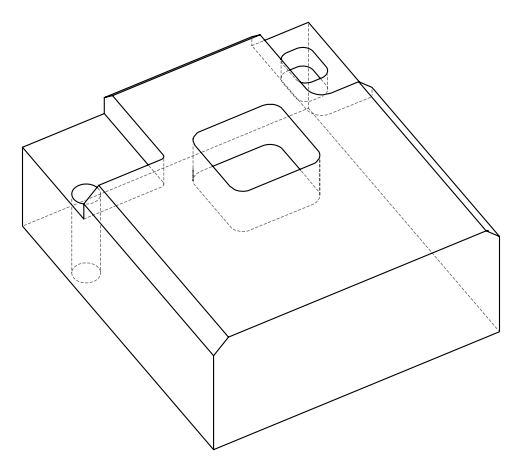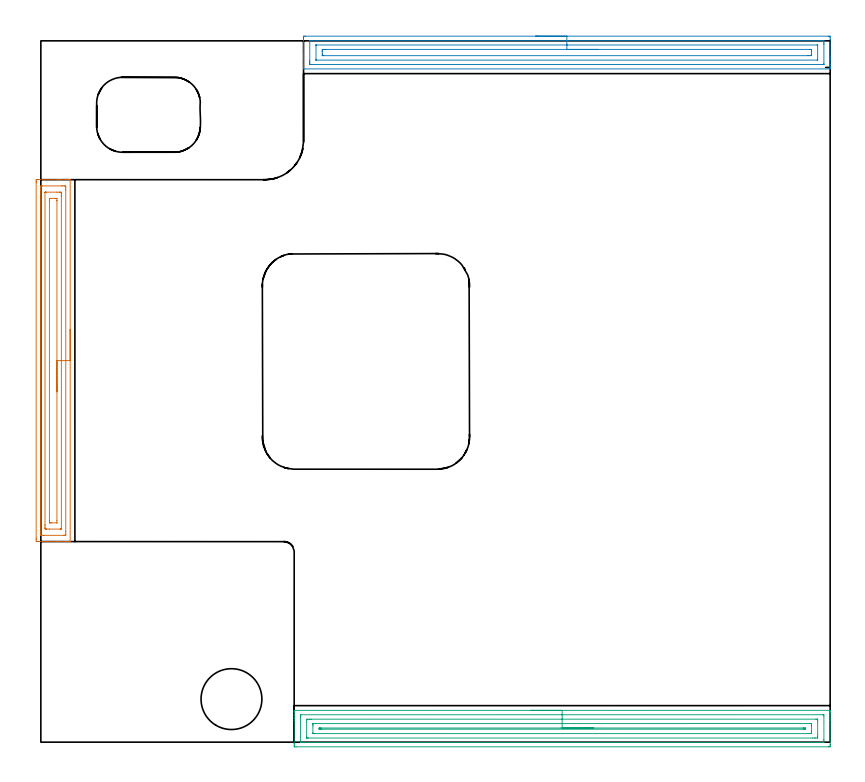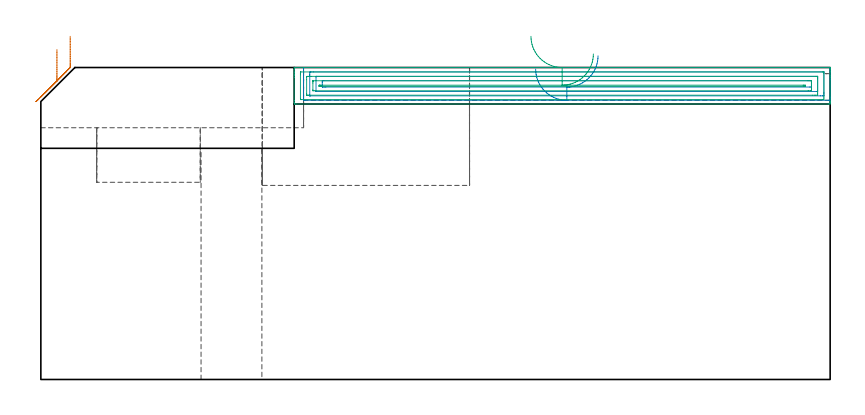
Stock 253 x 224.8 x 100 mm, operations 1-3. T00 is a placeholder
(PLAN: 8 operations, 4 tool changes, 83.3 min)
(1 AREA_MILL | FG_CHAMFER_SURFACE | UGT0205_001 | 3.97 min | 7630 mm3)
(2 AREA_MILL_1 | FG_CHAMFER_SURFACE_1 | UGT0205_001 | 5.64 min | 9641 mm3)
(3 AREA_MILL_2 | FG_CHAMFER_SURFACE_2 | UGT0205_001 | 7.05 min | 12199 mm3)
(4 MILL_CORNER_NOTCH_RECTANGULAR | CORNER_NOTCH_RECTANGULAR | NXT0201_008 | Follow Part, ap 1.5, ae 75% | 53.85 min | 134364 mm3)
(5 MILL_CORNER_NOTCH_RECTANGULAR_1 | CORNER_NOTCH_RECTANGULAR_1 | UGT0201_094 | Follow Part, ap 5, ae 75% | 2.78 min | 70978 mm3)
(6 MILL_RECTANGULAR_POCKET | POCKET_RECTANGULAR_STRAIGHT | NXT0201_012 | Follow Part, ap 4, ae 75% | 8.64 min | 170027 mm3)
(7 MILL_RECTANGULAR_POCKET_1 | POCKET_RECTANGULAR_STRAIGHT_1 | NXT0201_012 | Follow Part, ap 4, ae 75% | 1.04 min | 12920 mm3)
(8 INDEXABLE_INSERT_DRILL_THROUGH_HOLE_FROM_SOLID | STEP1HOLE | NXT0302_010 | 0.32 min | 22083 mm3)
(TOOL UGT0205_001 | Chamfer Mill 20 x 3 x 45 deg. | D20 FL50 Z2)
(TOOL NXT0201_008 | ENDMILL 6mm [2P460-0600-NA 1630] | D6 FL26 Z6)
(TOOL UGT0201_094 | End mill 20 mm | D20 FL38 Z4)
(TOOL NXT0201_012 | ENDMILL 16mm [2P460-1600-NA 1630] | D16 FL38 Z6)
(TOOL NXT0302_010 | Index. Insert Drill 19.5mm [880-D1950L25-05] | D19.5 PA176 FL98 Z2)
(OP 1 AREA_MILL)
G17 G21 G94 G90
T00 M6
G54
G17 G0 G90 X9.4 Y132.3 S1061 M3
G43 Z110. H0
G94 G1 Y132.262 Z109.128 F250.
Y132.148 Z108.263
Y131.959 Z107.412
Y131.697 Z106.58
Y131.363 Z105.774
Y130.96 Z105.
Y130.492 Z104.264
Y129.96 Z103.572
Y129.371 Z102.929
Y128.728 Z102.339
Y128.036 Z101.808
Y127.3 Z101.34
Y126.526 Z100.937
Y125.72 Z100.603
Y124.888 Z100.341
Y124.037 Z100.152
Y123.172 Z100.038
Y122.3 Z100.
Y64.43
X9.397 Y64.31 Z99.988
X9.368 Y64.307 Z99.96
X9.073 Y64.3 Z99.671
X8.472 Z99.07
X7.951 Z98.546
X5.913 Z96.51
X5.284 Z95.878
X-0.94 Y64.301 Z89.656
X-1.178 Y64.302 Z89.419
X-1.491 Y64.307 Z89.105
X-1.493 Y64.322 Z89.104
X-1.499 Y64.875 Z89.101
X-1.5 Y65.436 Z89.1
Y179.395
X-1.499 Y179.725 Z89.101
X-1.493 Y180.278 Z89.104
X-1.491 Y180.293 Z89.105
X-0.94 Y180.3 Z89.656
X5.284 Z95.878
X5.913 Z96.51
X6.173 Z96.77
X7.951 Z98.546
X8.472 Z99.07
X8.84 Z99.439
X9.073 Z99.672
X9.368 Y180.293 Z99.96
X9.397 Y180.29 Z99.988
X9.4 Y180.17 Z100.
Y122.3
X7.986 Z98.586
Y67.546
X7.984 Y66.656 Z98.584
X7.983 Y66.624 Z98.583
X7.951 Y66.31 Z98.551
X7.416 Y66.301 Z98.016
X1.193 Y66.3 Z91.793
X0.838 Z91.438
X0.302 Y66.302 Z90.902
X-0.051 Y66.31 Z90.549
X-0.083 Y66.656 Z90.517
X-0.085 Y66.689 Z90.515
X-0.086 Y67.546 Z90.514
Y177.054
X-0.085 Y177.944 Z90.515
X-0.083 Y177.976 Z90.517
X-0.051 Y178.29 Z90.549
X0.484 Y178.299 Z91.084
X6.707 Y178.3 Z97.307
X7.062 Z97.662
X7.598 Y178.298 Z98.198
X7.951 Y178.29 Z98.551
X7.983 Y177.944 Z98.583
X7.985 Y177.911 Z98.585
X7.986 Y177.054 Z98.586
Y122.3
X6.571 Z97.171
Y68.437
X6.569 Y68.337 Z97.169
X6.567 Y68.314 Z97.167
X6.565 Y68.31 Z97.165
X6.536 Y68.306 Z97.136
X6.446 Y68.302 Z97.046
X6.309 Y68.3 Z96.909
X6.173 Z96.773
X2.753 Z93.353
X1.863 Z92.463
X1.727 Y68.302 Z92.327
X1.591 Y68.305 Z92.191
X1.335 Y68.313 Z91.935
X1.333 Y68.437 Z91.933
X1.33 Y68.834 Z91.93
X1.329 Y69.327 Z91.929
X1.328 Y69.726 Z91.928
X1.329 Y176.163 Z91.929
X1.331 Y176.263 Z91.931
X1.333 Y176.286 Z91.933
X1.335 Y176.29 Z91.935
X1.364 Y176.294 Z91.964
X1.454 Y176.298 Z92.054
X1.591 Y176.3 Z92.191
X1.727 Z92.327
X5.147 Z95.747
X6.037 Z96.637
X6.173 Y176.298 Z96.773
X6.309 Y176.295 Z96.909
X6.564 Y176.287 Z97.164
X6.566 Y176.163 Z97.166
X6.57 Y175.766 Z97.17
X6.571 Y175.273 Z97.171
Y174.874
Y122.3
X5.157 Z95.757
Y71.108
X5.151 Y70.35 Z95.751
X5.145 Y70.31 Z95.745
X5.1 Y70.306 Z95.7
X4.999 Y70.302 Z95.599
X3.505 Y70.3 Z94.105
X3.065 Z93.665
X2.886 Y70.301 Z93.486
X2.797 Y70.305 Z93.397
X2.757 Y70.31 Z93.357
X2.75 Y70.334 Z93.35
X2.743 Y70.98 Z93.343
Y71.108
Y173.493
X2.749 Y174.25 Z93.349
X2.755 Y174.29 Z93.355
X2.8 Y174.295 Z93.4
X2.901 Y174.298 Z93.501
X4.395 Y174.3 Z94.995
X4.835 Z95.435
X5.014 Y174.299 Z95.614
X5.103 Y174.295 Z95.703
X5.143 Y174.29 Z95.743
X5.15 Y174.266 Z95.75
X5.157 Y173.62 Z95.757
Y173.493
Y122.3
Y121.428 Z95.795
Y120.564 Z95.909
Y119.712 Z96.098
Y118.88 Z96.36
Y118.074 Z96.694
Y117.3 Z97.097
Y116.564 Z97.566
Y115.872 Z98.097
Y115.229 Z98.686
Y114.64 Z99.329
Y114.109 Z100.022
Y113.64 Z100.757
Y113.237 Z101.531
Y112.903 Z102.337
Y112.641 Z103.169
Y112.452 Z104.021
Y112.338 Z104.886
Y112.3 Z105.757
G0 Z110.
M5
M2
(OP 2 AREA_MILL_1)
G17 G21 G94 G90
T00 M6
G54
G17 G0 G90 X158.6 Y226.3 S1061 M3
G43 Z110. H0
Z99.5
G94 G1 X158.638 Z98.629 F250.
X158.752 Z97.764
X158.941 Z96.912
X159.203 Z96.08
X159.537 Z95.274
X159.94 Z94.5
X160.408 Z93.764
X160.94 Z93.072
X161.529 Z92.429
X162.172 Z91.84
X162.864 Z91.309
X163.6 Z90.84
X164.374 Z90.437
X165.18 Z90.103
X166.012 Z89.841
X166.864 Z89.652
X167.728 Z89.538
X168.6 Z89.5
X252.407 Y226.299 Z89.501
X252.825 Y226.296 Z89.502
X252.99 Y226.291 Z89.506
X252.995 Y225.884 Z89.913
X253. Y225.299 Z90.498
Y219.732 Z96.063
Y219.143 Z96.654
Y218.853 Z96.944
Y217.095 Z98.7
Y216.514 Z99.285
Y216.216 Z99.583
Y216.074 Z99.725
X252.99 Y215.806 Z99.993
X252.853 Y215.8 Z100.
X84.347
X84.21 Y215.806 Z99.993
X84.2 Y216.075 Z99.724
Y216.514 Z99.285
Y217.095 Z98.7
Y219.143 Z96.654
Y219.732 Z96.063
Y220.316 Z95.479
Y225.59 Z90.207
X84.203 Y225.884 Z89.913
X84.21 Y226.291 Z89.506
X84.375 Y226.296 Z89.502
X84.793 Y226.3 Z89.5
X168.6
Y224.886 Z90.914
X249.853
X250.624 Y224.885 Z90.915
X250.747 Y224.884 Z90.916
X250.966 Y224.879 Z90.921
X250.99 Y224.808 Z90.992
X250.996 Y224.638 Z91.162
X250.999 Y224.126 Z91.674
X251. Y223.755 Z92.045
X250.999 Y217.604 Z98.196
X250.991 Y217.233 Z98.567
X250.988 Y217.22 Z98.58
X250.983 Y217.218 Z98.582
X250.961 Y217.216 Z98.584
X250.913 Y217.215 Z98.585
X250.816 Y217.214 Z98.586
X87.347
X86.576 Y217.215 Z98.585
X86.453 Y217.216 Z98.584
X86.234 Y217.221 Z98.579
X86.21 Y217.292 Z98.508
X86.204 Y217.462 Z98.338
X86.201 Y217.974 Z97.826
X86.2 Y218.344 Z97.456
X86.201 Y224.496 Z91.304
X86.209 Y224.867 Z90.933
X86.212 Y224.88 Z90.92
X86.217 Y224.882 Z90.918
X86.239 Y224.884 Z90.916
X86.287 Y224.885 Z90.915
X86.384 Y224.886 Z90.914
X168.6
Y223.471 Z92.329
X248.841
X248.916 Y223.47 Z92.33
X248.976 Y223.467 Z92.333
X248.987 Y223.465 Z92.335
X248.991 Y223.448 Z92.352
X248.995 Y223.404 Z92.396
X248.999 Y223.247 Z92.553
Y218.853 Z96.947
X248.998 Y218.697 Z97.103
X248.992 Y218.644 Z97.156
X248.988 Y218.634 Z97.166
X248.981 Y218.632 Z97.168
X248.954 Y218.63 Z97.17
X248.841 Y218.629 Z97.171
X88.359
X88.284 Y218.63 Z97.17
X88.224 Y218.633 Z97.167
X88.213 Y218.635 Z97.165
X88.209 Y218.652 Z97.148
X88.205 Y218.696 Z97.104
X88.201 Y218.853 Z96.947
Y223.247 Z92.553
X88.202 Y223.403 Z92.397
X88.208 Y223.456 Z92.344
X88.212 Y223.465 Z92.335
X88.219 Y223.468 Z92.332
X88.246 Y223.47 Z92.33
X88.359 Y223.471 Z92.329
X168.6
Y222.057 Z93.743
X246.482
X246.884 Y222.055 Z93.745
X246.973 Y222.052 Z93.748
X246.986 Y222.051 Z93.749
X246.99 Y222.039 Z93.761
X246.995 Y221.996 Z93.804
X246.998 Y221.906 Z93.894
X247. Y221.546 Z94.254
Y220.667 Z95.133
Y220.611 Z95.189
X246.996 Y220.199 Z95.601
X246.993 Y220.097 Z95.703
X246.99 Y220.052 Z95.748
X246.933 Y220.05 Z95.75
X246.739 Y220.046 Z95.754
X246.166 Y220.043 Z95.757
X245.85
X90.718
X90.316 Y220.045 Z95.755
X90.227 Y220.048 Z95.752
X90.214 Y220.049 Z95.751
X90.21 Y220.061 Z95.739
X90.205 Y220.104 Z95.696
X90.202 Y220.194 Z95.606
X90.2 Y220.554 Z95.246
Y221.433 Z94.367
Y221.489 Z94.311
X90.204 Y221.9 Z93.9
X90.207 Y222.003 Z93.797
X90.21 Y222.048 Z93.752
X90.267 Y222.05 Z93.75
X90.461 Y222.054 Z93.746
X91.034 Y222.057 Z93.743
X91.35
X168.6
X169.472 Z93.781
X170.336 Z93.895
X171.188 Z94.083
X172.02 Z94.346
X172.826 Z94.68
X173.6 Z95.082
X174.336 Z95.551
X175.028 Z96.082
X175.671 Z96.672
X176.26 Z97.315
X176.792 Z98.007
X177.26 Z98.743
X177.663 Z99.517
X177.997 Z100.323
X178.259 Z101.155
X178.448 Z102.006
X178.562 Z102.871
X178.6 Z103.743
G0 Z110.
M5
M2
(OP 3 AREA_MILL_2)
G17 G21 G94 G90
T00 M6
G54
G17 G0 G90 X157.099 Y10.196 S1061 M3
G43 Z110. H0
Z109.996
G94 G1 X157.137 Z109.125 F250.
X157.251 Z108.26
X157.44 Z107.408
X157.702 Z106.576
X158.036 Z105.77
X158.439 Z104.996
X158.907 Z104.261
X159.439 Y10.197 Z103.569
X160.028 Z102.925
X160.671 Z102.336
X161.363 Z101.805
X162.099 Z101.336
X162.873 Z100.934
X163.679 Z100.6
X164.511 Z100.337
X165.363 Z100.149
X166.228 Z100.035
X167.099 Z99.997
X252.833 Y10.2 Z100.
X252.99 Y10.197 Z99.988
X252.993 Y10.17 Z99.961
X253. Y9.804 Z99.604
Y9.449 Z99.249
Y8.785 Z98.58
Y7.566 Z97.362
Y7.011 Z96.805
Y-0.694 Z89.103
X252.997 Y-0.972 Z88.826
X252.992 Y-1.492 Z88.306
X252.913 Y-1.494 Z88.303
X252.386 Y-1.5 Z88.3
X81.814
X81.288 Y-1.494 Z88.303
X81.208 Y-1.492 Z88.306
X81.204 Y-0.972 Z88.826
X81.2 Y-0.362 Z89.435
Y7.011 Z96.805
Y7.565 Z97.362
Y7.898 Z97.694
Y8.452 Z98.249
Y8.785 Z98.58
Y9.449 Z99.249
Y9.804 Z99.604
Y10.171 Z99.962
X81.21 Y10.182 Z99.973
X81.285 Y10.191 Z99.987
X81.322 Y10.195 Z99.992
X81.365 Y10.194 Z99.994
X167.099 Y10.197 Z99.997
Y8.783 Z98.583
X250.599 Y8.786 Z98.586
X250.99 Y8.785 Z98.585
X250.999 Y8.389 Z98.189
X251. Y0.802 Z90.602
X250.999 Y0.406 Z90.206
X250.99 Y-0.085 Z89.715
X250.601 Y-0.086 Z89.714
X83.601
X83.21 Y-0.085 Z89.715
X83.201 Y0.311 Z90.111
X83.2 Y7.898 Z97.698
X83.201 Y8.294 Z98.094
X83.21 Y8.692 Z98.492
X83.221 Y8.773 Z98.573
X83.267 Y8.776 Z98.576
X83.378 Y8.779 Z98.579
X167.099 Y8.783 Z98.583
Y7.368 Z97.168
X248.451 Y7.371 Z97.171
X248.814 Y7.37 Z97.17
X248.935 Y7.367 Z97.167
X248.976 Y7.365 Z97.165
X248.99 Y7.359 Z97.159
X248.993 Y7.318 Z97.118
X248.997 Y7.195 Z96.995
X248.999 Y7.011 Z96.811
X249. Y6.826 Z96.626
Y2.391 Z92.191
X248.998 Y1.689 Z91.489
X248.996 Y1.509 Z91.309
X248.986 Y1.335 Z91.135
X248.814 Y1.333 Z91.133
X248.283 Y1.33 Z91.13
X247.921 Y1.329 Z91.129
X247.391 Y1.328 Z91.128
X85.749 Y1.329 Z91.129
X85.386 Y1.33 Z91.13
X85.265 Y1.333 Z91.133
X85.224 Y1.335 Z91.135
X85.21 Y1.341 Z91.141
X85.207 Y1.382 Z91.182
X85.203 Y1.504 Z91.304
X85.201 Y1.689 Z91.489
X85.2 Y1.874 Z91.674
Y6.308 Z96.108
X85.203 Y7.011 Z96.811
X85.205 Y7.19 Z96.99
X85.217 Y7.358 Z97.158
X85.386 Y7.36 Z97.16
X85.923 Y7.364 Z97.164
X86.279 Y7.365 Z97.165
X86.815
X167.099 Y7.368 Z97.168
Y5.954 Z95.754
X246.303 Y5.957 Z95.757
X246.905 Y5.954 Z95.754
X246.974 Y5.952 Z95.752
X246.99 Y5.951 Z95.751
X246.993 Y5.931 Z95.731
X246.996 Y5.88 Z95.68
X246.999 Y5.675 Z95.475
X247. Y5.265 Z95.065
Y3.491 Z93.291
X246.998 Y3.033 Z92.833
X246.994 Y2.819 Z92.619
X246.99 Y2.766 Z92.566
X246.986 Y2.749 Z92.549
X246.963 Y2.748 Z92.548
X246.858 Y2.745 Z92.545
X246.135 Y2.743 Z92.543
X245.967
X87.897
X87.295 Y2.746 Z92.546
X87.226 Y2.748 Z92.548
X87.21 Y2.749 Z92.549
X87.207 Y2.769 Z92.569
X87.204 Y2.819 Z92.619
X87.201 Y3.025 Z92.825
X87.2 Y5.237 Z95.037
X87.203 Y5.667 Z95.467
X87.207 Y5.881 Z95.681
X87.21 Y5.933 Z95.733
X87.219 Y5.945 Z95.745
X87.244 Y5.946 Z95.746
X87.348 Y5.949 Z95.749
X88.065 Y5.951 Z95.751
X88.239
X167.099 Y5.954 Z95.754
Y4.54 Z94.34
X244.349 Y4.543 Z94.343
X244.543 Y4.542 Z94.342
X244.931 Y4.537 Z94.337
X244.979 Y4.536 Z94.336
X244.99 Y4.528 Z94.328
X244.994 Y4.499 Z94.299
X244.998 Y4.442 Z94.242
X244.999 Y4.35 Z94.15
X244.997 Y4.188 Z93.988
X244.994 Y4.169 Z93.969
X244.992 Y4.165 Z93.965
X244.97 Y4.162 Z93.962
X244.867 Y4.159 Z93.959
X244.738 Y4.157 Z93.957
X244.543
X89.851
X89.657 Y4.158 Z93.958
X89.268 Y4.162 Z93.962
X89.221 Y4.164 Z93.964
X89.21 Y4.172 Z93.972
X89.206 Y4.201 Z94.001
X89.203 Y4.258 Z94.058
Y4.35 Z94.15
X89.208 Y4.511 Z94.311
X89.209 Y4.526 Z94.326
X89.25 Y4.53 Z94.33
X89.349 Y4.534 Z94.334
X89.475 Y4.536 Z94.336
X89.663 Y4.537 Z94.337
X89.851
X167.099 Y4.54 Z94.34
X167.971 Z94.378
X168.836 Z94.492
X169.688 Z94.681
X170.52 Z94.943
X171.326 Z95.277
X172.099 Z95.68
X172.835 Z96.149
X173.527 Z96.68
X174.17 Z97.269
X174.76 Z97.912
X175.291 Z98.604
X175.759 Z99.34
X176.162 Z100.114
X176.496 Z100.92
X176.758 Z101.752
X176.947 Z102.604
X177.061 Z103.469
X177.099 Z104.34
G0 Z110.
M5
M2
